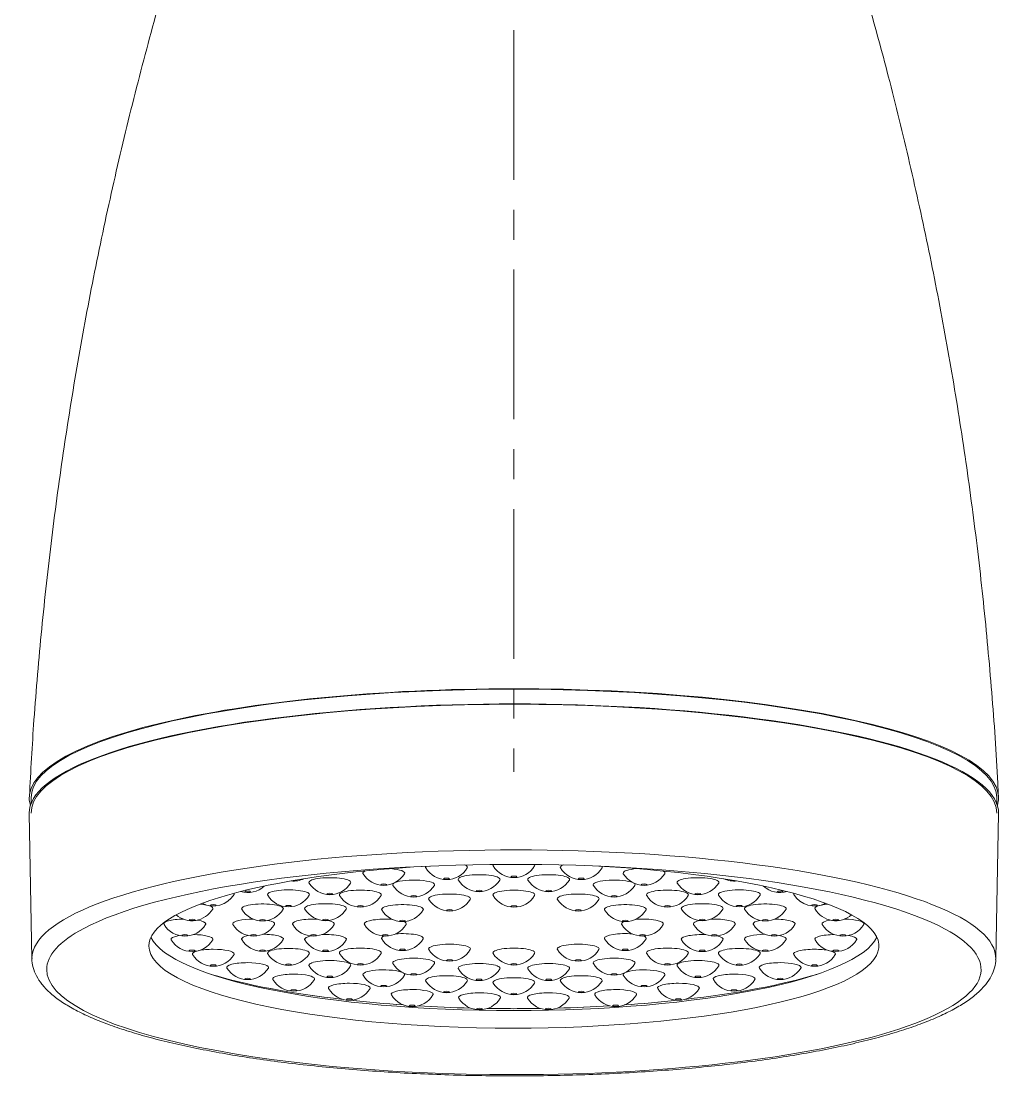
# Model space of a CAD drawing. Extents: x 0 to 1580, y 0 to 1158.
# Drawn here: x 387.6 to 469.8, y 582.5 to 670.6 of the extents above; entities that cross this region are included whole.
import ezdxf

# ---------------------------------------------------------------- set-up
doc = ezdxf.new("R2010")
doc.units = 0
doc.header["$LTSCALE"] = 10
doc.header["$MEASUREMENT"] = 0
doc.linetypes.add('CENTER', pattern=[2, 1.25, -0.25, 0.25, -0.25])
doc.layers.add('1', color=7, linetype='CONTINUOUS', true_color=0xffffff)
doc.layers.add('DEF_LAYER_ASSEM_MEMBER', color=7, linetype='CONTINUOUS')

msp = doc.modelspace()

# ---------------------------------------------------------------- linework, layer by layer
at = {"layer": '1', "color": 7, "linetype": 'Continuous', "lineweight": 18}
for p, q in [((388.395, 605.762), (388.395, 605.278)), ((469.095, 605.278), (469.095, 605.762)), ((388.246, 604.457), (388.473, 592.316)), ((469.017, 592.316), (469.245, 604.457))]:
    msp.add_line(p, q, dxfattribs=at)
for centre, start, end in [((428.745, 601.136), 211.40249, 328.59751), ((417.87, 600.481), 211.40249, 328.59751), ((423.116, 600.969), 211.40249, 328.59751), ((434.374, 600.969), 211.40249, 328.59751), ((439.62, 600.481), 211.40249, 328.59751), ((406.497, 599.88), 253.16969, 312.90071), ((410.344, 600.841), 263.79781, 295.01379), ((413.366, 599.703), 211.40249, 328.59751), ((420.37, 599.507), 211.40249, 328.59751), ((425.837, 599.954), 211.40249, 328.59751), ((431.654, 599.954), 211.40249, 328.59751), ((437.12, 599.507), 211.40249, 328.59751), ((444.125, 599.703), 211.40249, 328.59751), ((447.146, 600.841), 244.98618, 276.20216), ((450.993, 599.88), 227.09929, 286.83031), ((403.623, 598.76), 242.71187, 328.59751), ((409.909, 598.69), 211.40249, 328.59751), ((415.914, 598.665), 211.40249, 328.59751), ((428.745, 598.662), 211.40249, 328.59751), ((441.576, 598.665), 211.40249, 328.59751), ((447.581, 598.69), 211.40249, 328.59751), ((453.868, 598.76), 211.40249, 297.28813), ((401.846, 597.53), 229.34066, 328.59751), ((407.736, 597.51), 211.40249, 328.59751), ((413.005, 597.532), 211.40249, 328.59751), ((423.37, 598.338), 211.40249, 328.59751), ((434.12, 598.338), 211.40249, 328.59751), ((444.485, 597.532), 211.40249, 328.59751), ((449.754, 597.51), 211.40249, 328.59751), ((455.644, 597.53), 211.40249, 310.65934), ((419.435, 597.453), 211.40249, 328.59751), ((438.055, 597.453), 211.40249, 328.59751), ((401.245, 596.243), 211.40249, 328.59751), ((406.995, 596.243), 211.40249, 328.59751), ((411.995, 596.243), 211.40249, 328.59751), ((417.995, 596.243), 211.40249, 328.59751), ((439.495, 596.243), 211.40249, 328.59751), ((445.495, 596.243), 211.40249, 328.59751), ((450.495, 596.243), 211.40249, 328.59751), ((456.245, 596.243), 211.40249, 328.59751), ((401.846, 594.957), 211.40249, 328.59751), ((407.736, 594.977), 211.40249, 328.59751), ((413.005, 594.955), 211.40249, 328.59751), ((419.435, 595.034), 211.40249, 328.59751), ((438.055, 595.034), 211.40249, 328.59751), ((444.485, 594.955), 211.40249, 328.59751), ((449.754, 594.977), 211.40249, 328.59751), ((455.644, 594.957), 211.40249, 328.59751), ((423.37, 594.149), 211.40249, 328.59751), ((434.12, 594.149), 211.40249, 328.59751), ((403.623, 593.727), 211.40249, 328.59751), ((409.909, 593.797), 211.40249, 328.59751), ((415.914, 593.821), 211.40249, 328.59751), ((428.745, 593.825), 211.40249, 328.59751), ((441.576, 593.821), 211.40249, 328.59751), ((447.581, 593.797), 211.40249, 328.59751), ((453.868, 593.727), 211.40249, 328.59751), ((406.497, 592.607), 211.40249, 328.59751), ((413.366, 592.784), 211.40249, 328.59751), ((420.37, 592.98), 211.40249, 328.59751), ((425.837, 592.533), 211.40249, 328.59751), ((431.654, 592.533), 211.40249, 328.59751), ((437.12, 592.98), 211.40249, 328.59751), ((444.125, 592.784), 211.40249, 328.59751), ((450.993, 592.607), 211.40249, 328.59751), ((410.344, 591.646), 211.40249, 328.59751), ((417.87, 592.006), 211.40249, 328.59751), ((423.116, 591.517), 211.40249, 328.59751), ((428.745, 591.351), 211.40249, 328.59751), ((434.374, 591.517), 211.40249, 328.59751), ((439.62, 592.006), 211.40249, 328.59751), ((447.146, 591.646), 211.40249, 328.59751), ((414.995, 590.886), 211.40249, 328.59751), ((442.495, 590.886), 211.40249, 328.59751), ((420.247, 590.36), 211.40249, 328.59751), ((425.871, 590.091), 211.40249, 328.59751), ((431.62, 590.091), 211.40249, 328.59751), ((437.243, 590.36), 211.40249, 328.59751)]:
    msp.add_arc(centre, 2.031, start, end, dxfattribs=at)
for centre, major_axis, start_param, end_param in [((428.745, 605.762), (40.5, 0), 1.570796, 3.211199), ((428.745, 605.762), (-40.35, 0), 3.141593, 6.283185), ((428.745, 605.762), (40.5, 0), 0, 1.570796), ((428.745, 604.495), (-40.5, 0), 3.137469, 6.283185), ((428.745, 604.495), (-40.35, 0), 3.141593, 6.283185), ((428.745, 605.762), (40.5, 0), 6.213579, 6.283185), ((428.745, 604.495), (-40.5, 0), 0, 0.004123), ((428.745, 591.424), (-39.043, 0), 3.571696, 5.881651), ((428.745, 593.387), (-30.5, 0), 4.94683, 6.283185), ((423.116, 599.965), (-1.75, 0), 6.064551, 6.283185), ((423.116, 599.965), (-1.75, 0), 0, 0.136463), ((423.116, 599.965), (-1.75, 0), 3.005129, 3.654653), ((428.745, 600.131), (-1.75, 0), 6.113147, 6.283185), ((428.745, 600.131), (-1.75, 0), 0, 0.136463), ((428.745, 593.387), (-30.5, 0), 1.570796, 4.477948), ((428.745, 600.131), (-1.75, 0), 3.005129, 3.311631), ((434.374, 599.965), (-1.75, 0), 5.770123, 6.283185), ((434.374, 599.965), (-1.75, 0), 0, 0.136463), ((434.374, 599.965), (-1.75, 0), 3.005129, 3.351587), ((413.366, 598.698), (-1.75, 0), 3.005129, 6.283185), ((417.87, 599.476), (-1.75, 0), 5.820193, 6.283185), ((417.87, 599.476), (-1.75, 0), 0, 0.136463), ((417.87, 599.476), (-1.75, 0), 3.005129, 4.368679), ((425.837, 598.949), (-1.75, 0), 3.005129, 6.283185), ((431.654, 598.949), (-1.75, 0), 3.005129, 6.283185), ((439.62, 599.476), (-1.75, 0), 5.056099, 6.283185), ((439.62, 599.476), (-1.75, 0), 0, 0.136463), ((439.62, 599.476), (-1.75, 0), 3.005129, 3.604584), ((444.125, 598.698), (-1.75, 0), 3.005129, 6.283185), ((410.344, 598.876), (-0.25, 0), 0.901144, 1.570794), ((410.344, 598.876), (-0.25, 0), 1.570794, 3.532714), ((413.366, 598.698), (-1.75, 0), 0, 0.136463), ((420.37, 598.502), (-1.75, 0), 5.908845, 6.283185), ((420.37, 598.502), (-1.75, 0), 0, 0.136463), ((420.37, 598.502), (-1.75, 0), 3.005129, 5.810277), ((425.837, 598.949), (-1.75, 0), 0, 0.136463), ((431.654, 598.949), (-1.75, 0), 0, 0.136463), ((437.12, 598.502), (-1.75, 0), 3.614501, 6.283185), ((437.12, 598.502), (-1.75, 0), 0, 0.136463), ((437.12, 598.502), (-1.75, 0), 3.005129, 3.515932), ((444.125, 598.698), (-1.75, 0), 0, 0.136463), ((447.146, 598.876), (-0.25, 0), 5.892061, 6.283185), ((447.146, 598.876), (-0.25, 0), 0, 1.570797), ((447.146, 598.876), (-0.25, 0), 1.570794, 2.240444), ((403.623, 597.755), (1.75, 0), 6.146624, 6.283185), ((403.623, 597.755), (1.75, 0), 0, 0.097487), ((409.909, 597.685), (-1.75, 0), 3.005129, 6.283185), ((409.909, 597.685), (-1.75, 0), 0, 0.136463), ((415.914, 597.661), (-1.75, 0), 3.005129, 6.283185), ((415.914, 597.661), (-1.75, 0), 0, 0.136463), ((423.37, 597.333), (-1.75, 0), 3.005129, 6.283185), ((423.37, 597.333), (-1.75, 0), 0, 0.136463), ((428.745, 597.657), (-1.75, 0), 3.005129, 6.283185), ((428.745, 597.657), (-1.75, 0), 0, 0.136463), ((434.12, 597.333), (-1.75, 0), 3.005129, 6.283185), ((434.12, 597.333), (-1.75, 0), 0, 0.136463), ((441.576, 597.661), (-1.75, 0), 3.005129, 6.283185), ((441.576, 597.661), (-1.75, 0), 0, 0.136463), ((447.581, 597.685), (-1.75, 0), 3.005129, 6.283185), ((447.581, 597.685), (-1.75, 0), 0, 0.136463), ((453.868, 597.755), (1.75, 0), 3.044105, 3.278153), ((401.846, 596.525), (1.75, 0), 0.809942, 1.178294), ((401.846, 596.525), (1.75, 0), 0, 0.667981), ((401.846, 596.525), (1.75, 0), 6.146624, 6.283185), ((407.736, 596.505), (-1.75, 0), 3.005129, 6.283185), ((407.736, 596.505), (-1.75, 0), 0, 0.136463), ((413.005, 596.527), (-1.75, 0), 3.005129, 6.283185), ((413.005, 596.527), (-1.75, 0), 0, 0.136463), ((419.435, 596.448), (-1.75, 0), 3.005129, 6.283185), ((419.435, 596.448), (-1.75, 0), 0, 0.136463), ((438.055, 596.448), (-1.75, 0), 3.005129, 6.283185), ((438.055, 596.448), (-1.75, 0), 0, 0.136463), ((444.485, 596.527), (-1.75, 0), 3.005129, 6.283185), ((444.485, 596.527), (-1.75, 0), 0, 0.136463), ((449.754, 596.505), (-1.75, 0), 3.005129, 6.283185), ((449.754, 596.505), (-1.75, 0), 0, 0.136463), ((455.644, 596.525), (1.75, 0), 2.473611, 3.278153), ((455.644, 596.525), (1.75, 0), 1.963299, 2.331651), ((401.245, 595.239), (1.75, 0), 1.640598, 3.278153), ((401.245, 595.239), (1.75, 0), 0, 0.918425), ((406.995, 595.239), (-1.75, 0), 4.731729, 6.283185), ((411.995, 595.239), (-1.75, 0), 4.535576, 6.283185), ((417.995, 595.239), (-1.75, 0), 4.370839, 6.283185), ((439.495, 595.239), (-1.75, 0), 3.005129, 5.053939), ((445.495, 595.239), (-1.75, 0), 3.005129, 4.889201), ((450.495, 595.239), (-1.75, 0), 3.005129, 4.693048), ((456.245, 595.239), (1.75, 0), 2.223168, 3.278153), ((456.245, 595.239), (1.75, 0), 0, 1.500994), ((401.245, 595.239), (1.75, 0), 6.146624, 6.283185), ((406.995, 595.239), (-1.75, 0), 0, 0.136463), ((406.995, 595.239), (-1.75, 0), 3.005129, 3.96734), ((411.995, 595.239), (-1.75, 0), 0, 0.136463), ((411.995, 595.239), (-1.75, 0), 3.005129, 3.919136), ((417.995, 595.239), (-1.75, 0), 0, 0.136463), ((417.995, 595.239), (-1.75, 0), 3.005129, 3.631778), ((439.495, 595.239), (-1.75, 0), 5.792999, 6.283185), ((439.495, 595.239), (-1.75, 0), 0, 0.136463), ((445.495, 595.239), (-1.75, 0), 5.505641, 6.283185), ((445.495, 595.239), (-1.75, 0), 0, 0.136463), ((450.495, 595.239), (-1.75, 0), 5.457437, 6.283185), ((450.495, 595.239), (-1.75, 0), 0, 0.136463), ((456.245, 595.239), (1.75, 0), 6.146624, 6.283185), ((428.745, 594.849), (-30.5, 0), 0.106618, 1.570796), ((401.846, 593.952), (1.75, 0), 2.223168, 3.278153), ((401.846, 593.952), (1.75, 0), 0, 1.500994), ((401.846, 593.952), (1.75, 0), 6.146624, 6.283185), ((407.736, 593.972), (-1.75, 0), 5.457437, 6.283185), ((407.736, 593.972), (-1.75, 0), 0, 0.136463), ((407.736, 593.972), (-1.75, 0), 3.005129, 4.693048), ((413.005, 593.95), (-1.75, 0), 5.505641, 6.283185), ((413.005, 593.95), (-1.75, 0), 0, 0.136463), ((413.005, 593.95), (-1.75, 0), 3.005129, 4.889201), ((419.435, 594.029), (-1.75, 0), 5.792999, 6.283185), ((419.435, 594.029), (-1.75, 0), 0, 0.136463), ((419.435, 594.029), (-1.75, 0), 3.005129, 5.053939), ((428.745, 594.849), (-30.5, 0), 1.570796, 3.034975), ((438.055, 594.029), (-1.75, 0), 4.370839, 6.283185), ((438.055, 594.029), (-1.75, 0), 0, 0.136463), ((438.055, 594.029), (-1.75, 0), 3.005129, 3.631778), ((444.485, 593.95), (-1.75, 0), 4.535576, 6.283185), ((444.485, 593.95), (-1.75, 0), 0, 0.136463), ((444.485, 593.95), (-1.75, 0), 3.005129, 3.919136), ((449.754, 593.972), (-1.75, 0), 4.731729, 6.283185), ((449.754, 593.972), (-1.75, 0), 0, 0.136463), ((449.754, 593.972), (-1.75, 0), 3.005129, 3.96734), ((455.644, 593.952), (1.75, 0), 1.640598, 3.278153), ((455.644, 593.952), (1.75, 0), 0, 0.918425), ((455.644, 593.952), (1.75, 0), 6.146624, 6.283185), ((428.745, 593.387), (-30.5, 0), 0, 1.570796), ((403.623, 592.722), (1.75, 0), 2.473611, 3.278153), ((403.623, 592.722), (1.75, 0), 1.570796, 2.33165), ((403.623, 592.722), (1.75, 0), 0, 1.570796), ((409.909, 592.792), (-1.75, 0), 3.005129, 6.283185), ((415.914, 592.817), (-1.75, 0), 3.005129, 6.283185), ((423.37, 593.144), (-1.75, 0), 3.005129, 6.283185), ((423.37, 593.144), (-1.75, 0), 0, 0.136463), ((428.745, 592.82), (-1.75, 0), 3.005129, 6.283185), ((434.12, 593.144), (-1.75, 0), 3.005129, 6.283185), ((434.12, 593.144), (-1.75, 0), 0, 0.136463), ((441.576, 592.817), (-1.75, 0), 3.005129, 6.283185), ((447.581, 592.792), (-1.75, 0), 3.005129, 6.283185), ((453.868, 592.722), (1.75, 0), 1.570796, 3.278153), ((453.868, 592.722), (1.75, 0), 0.809942, 1.570796), ((453.868, 592.722), (1.75, 0), 0, 0.667981), ((428.745, 592.354), (-40.273, 0), 6.281222, 6.283185), ((428.745, 592.354), (-40.273, 0), 0, 0.004123), ((403.623, 592.722), (1.75, 0), 6.146624, 6.283185), ((409.909, 592.792), (-1.75, 0), 0, 0.136463), ((413.366, 591.779), (-1.75, 0), 3.005129, 6.283185), ((415.914, 592.817), (-1.75, 0), 0, 0.136463), ((420.37, 591.975), (-1.75, 0), 3.005129, 6.283185), ((428.745, 592.82), (-1.75, 0), 0, 0.136463), ((437.12, 591.975), (-1.75, 0), 3.005129, 6.283185), ((441.576, 592.817), (-1.75, 0), 0, 0.136463), ((444.125, 591.779), (-1.75, 0), 3.005129, 6.283185), ((447.581, 592.792), (-1.75, 0), 0, 0.136463), ((453.868, 592.722), (1.75, 0), 6.146624, 6.283185), ((406.497, 591.602), (1.75, 0), 1.570796, 3.278153), ((406.497, 591.602), (1.75, 0), 0, 1.570796), ((406.497, 591.602), (1.75, 0), 6.146624, 6.283185), ((413.366, 591.779), (-1.75, 0), 0, 0.136463), ((417.87, 591.001), (-1.75, 0), 3.614501, 6.283185), ((420.37, 591.975), (-1.75, 0), 0, 0.136463), ((417.87, 591.001), (-1.75, 0), 3.005129, 3.515932), ((425.837, 591.528), (-1.75, 0), 3.005129, 6.283185), ((425.837, 591.528), (-1.75, 0), 0, 0.136463), ((431.654, 591.528), (-1.75, 0), 3.005129, 6.283185), ((431.654, 591.528), (-1.75, 0), 0, 0.136463), ((437.12, 591.975), (-1.75, 0), 0, 0.136463), ((439.62, 591.001), (-1.75, 0), 5.908845, 6.283185), ((439.62, 591.001), (-1.75, 0), 3.005129, 5.810277), ((444.125, 591.779), (-1.75, 0), 0, 0.136463), ((450.993, 591.602), (1.75, 0), 1.570796, 3.278153), ((450.993, 591.602), (1.75, 0), 0, 1.570796), ((450.993, 591.602), (1.75, 0), 6.146624, 6.283185), ((428.745, 595.239), (-31.5, 0), 0.637841, 1.100834), ((428.745, 595.239), (31.5, 0), 3.779532, 4.242525), ((410.344, 590.641), (1.75, 0), 1.570796, 3.278153), ((410.344, 590.641), (1.75, 0), 0, 1.570796), ((410.344, 590.641), (1.75, 0), 6.146624, 6.283185), ((414.995, 589.881), (1.75, 0), 1.570796, 3.278153), ((414.995, 589.881), (1.75, 0), 0, 1.570796), ((417.87, 591.001), (-1.75, 0), 0, 0.136463), ((423.116, 590.513), (-1.75, 0), 3.005129, 6.283185), ((423.116, 590.513), (-1.75, 0), 0, 0.136463), ((428.745, 590.346), (-1.75, 0), 3.005129, 6.283185), ((428.745, 590.346), (-1.75, 0), 0, 0.136463), ((434.374, 590.513), (-1.75, 0), 3.005129, 6.283185), ((434.374, 590.513), (-1.75, 0), 0, 0.136463), ((439.62, 591.001), (-1.75, 0), 0, 0.136463), ((442.495, 589.881), (1.75, 0), 1.570796, 3.278153), ((442.495, 589.881), (1.75, 0), 0, 1.570796), ((428.745, 595.239), (31.5, 0), 5.182253, 5.645246), ((428.745, 595.239), (-31.5, 0), 2.040759, 2.503751), ((447.146, 590.641), (1.75, 0), 1.570796, 3.278153), ((447.146, 590.641), (1.75, 0), 0, 1.570796), ((447.146, 590.641), (1.75, 0), 6.146624, 6.283185), ((414.995, 589.881), (1.75, 0), 6.146624, 6.283185), ((420.247, 589.355), (1.75, 0), 1.570796, 3.278153), ((420.247, 589.355), (1.75, 0), 0, 1.570796), ((425.871, 589.086), (1.75, 0), 1.570796, 3.278153), ((425.871, 589.086), (1.75, 0), 0, 1.570796), ((431.62, 589.086), (1.75, 0), 1.570796, 3.278153), ((431.62, 589.086), (1.75, 0), 0, 1.570796), ((437.243, 589.355), (1.75, 0), 1.570796, 3.278153), ((437.243, 589.355), (1.75, 0), 0, 1.570796), ((442.495, 589.881), (1.75, 0), 6.146624, 6.283185), ((428.745, 595.239), (-31.5, 0), 1.12145, 1.273523), ((428.745, 595.239), (31.5, 0), 4.263141, 4.415214), ((420.247, 589.355), (1.75, 0), 6.146624, 6.283185), ((425.871, 589.086), (1.75, 0), 6.146624, 6.283185), ((431.62, 589.086), (1.75, 0), 6.146624, 6.283185), ((428.745, 595.239), (31.5, 0), 5.009564, 5.161637), ((428.745, 595.239), (-31.5, 0), 1.86807, 2.020142), ((437.243, 589.355), (1.75, 0), 6.146624, 6.283185), ((428.745, 595.239), (-31.5, 0), 1.313382, 1.455735), ((428.745, 595.239), (31.5, 0), 4.455073, 4.597426), ((428.745, 595.239), (-31.5, 0), 1.500405, 1.570796), ((428.745, 595.239), (31.5, 0), 4.642096, 4.782682), ((428.745, 595.239), (-31.5, 0), 1.570796, 1.641188), ((428.745, 595.239), (31.5, 0), 4.827352, 4.969705), ((428.745, 595.239), (-31.5, 0), 1.685857, 1.828211)]:
    msp.add_ellipse(centre, major_axis=major_axis, ratio=0.224951, start_param=start_param, end_param=end_param, dxfattribs=at)
at = {"layer": '1', "color": 7, "linetype": 'Continuous', "lineweight": 13}
for centre, major_axis, start_param, end_param in [((428.745, 592.354), (-40.273, 0), 3.135015, 6.281222), ((428.745, 591.424), (-39.043, 0), 5.881651, 6.283185), ((428.745, 591.424), (-39.043, 0), 1.570796, 3.571696), ((428.745, 591.424), (-39.043, 0), 0, 1.570796)]:
    msp.add_ellipse(centre, major_axis=major_axis, ratio=0.224951, start_param=start_param, end_param=end_param, dxfattribs=at)
at = {"layer": '1', "color": 7, "linetype": 'Continuous', "lineweight": 18}
for centre, major_axis in [((428.745, 599.172), (-0.25, 0)), ((417.87, 598.516), (-0.25, 0)), ((423.116, 599.005), (-0.25, 0)), ((434.374, 599.005), (-0.25, 0)), ((439.62, 598.516), (-0.25, 0)), ((406.497, 597.915), (-0.25, 0)), ((413.366, 597.739), (-0.25, 0)), ((420.37, 597.542), (0.25, 0)), ((425.837, 597.99), (0.25, 0)), ((431.654, 597.99), (0.25, 0)), ((437.12, 597.542), (0.25, 0)), ((444.125, 597.739), (-0.25, 0)), ((450.993, 597.915), (-0.25, 0)), ((403.623, 596.795), (-0.25, 0)), ((409.909, 596.726), (-0.25, 0)), ((415.914, 596.701), (0.25, 0)), ((423.37, 596.374), (0.25, 0)), ((428.745, 596.698), (0.25, 0)), ((434.12, 596.374), (0.25, 0)), ((441.576, 596.701), (0.25, 0)), ((447.581, 596.726), (-0.25, 0)), ((453.868, 596.795), (-0.25, 0)), ((401.846, 595.565), (-0.25, 0)), ((407.736, 595.546), (-0.25, 0)), ((413.005, 595.568), (0.25, 0)), ((419.435, 595.488), (0.25, 0)), ((438.055, 595.488), (0.25, 0)), ((444.485, 595.568), (0.25, 0)), ((449.754, 595.546), (-0.25, 0)), ((455.644, 595.565), (-0.25, 0)), ((401.245, 594.279), (-0.25, 0)), ((406.995, 594.279), (-0.25, 0)), ((411.995, 594.279), (0.25, 0)), ((417.995, 594.279), (0.25, 0)), ((439.495, 594.279), (0.25, 0)), ((445.495, 594.279), (0.25, 0)), ((450.495, 594.279), (-0.25, 0)), ((456.245, 594.279), (-0.25, 0)), ((401.846, 592.993), (-0.25, 0)), ((407.736, 593.013), (-0.25, 0)), ((413.005, 592.991), (0.25, 0)), ((419.435, 593.07), (0.25, 0)), ((438.055, 593.07), (0.25, 0)), ((444.485, 592.991), (0.25, 0)), ((449.754, 593.013), (-0.25, 0)), ((455.644, 592.993), (-0.25, 0)), ((423.37, 592.185), (0.25, 0)), ((434.12, 592.185), (0.25, 0)), ((403.623, 591.763), (-0.25, 0)), ((409.909, 591.833), (-0.25, 0)), ((415.914, 591.857), (0.25, 0)), ((428.745, 591.861), (0.25, 0)), ((441.576, 591.857), (0.25, 0)), ((447.581, 591.833), (-0.25, 0)), ((453.868, 591.763), (-0.25, 0)), ((406.497, 590.643), (-0.25, 0)), ((413.366, 590.82), (-0.25, 0)), ((420.37, 591.016), (0.25, 0)), ((425.837, 590.569), (0.25, 0)), ((431.654, 590.569), (0.25, 0)), ((437.12, 591.016), (0.25, 0)), ((444.125, 590.82), (-0.25, 0)), ((450.993, 590.643), (-0.25, 0)), ((410.344, 589.682), (-0.25, 0)), ((417.87, 590.042), (-0.25, 0)), ((423.116, 589.553), (-0.25, 0)), ((428.745, 589.387), (-0.25, 0)), ((434.374, 589.553), (-0.25, 0)), ((439.62, 590.042), (-0.25, 0)), ((447.146, 589.682), (-0.25, 0)), ((414.995, 588.922), (-0.25, 0)), ((442.495, 588.922), (-0.25, 0)), ((420.247, 588.396), (-0.25, 0)), ((425.871, 588.127), (-0.25, 0)), ((431.62, 588.127), (-0.25, 0)), ((437.243, 588.396), (-0.25, 0))]:
    msp.add_ellipse(centre, major_axis=major_axis, ratio=0.224951, dxfattribs=at)
for points, knots in [([(399.194, 672.446), (398.503, 670.004), (397.18, 665.087), (395.382, 657.651), (393.771, 650.157), (392.353, 642.628), (391.127, 635.069), (390.093, 627.486), (389.255, 619.886), (388.639, 612.679), (388.363, 608.004), (388.261, 605.869)], [0, 0, 0, 0, 0.1128, 0.226313, 0.339739, 0.453068, 0.566294, 0.679412, 0.792415, 0.9053, 1, 1, 1, 1]), ([(469.23, 605.869), (469.216, 606.242), (469.096, 609.142), (468.697, 614.555), (468.014, 622.099), (467.126, 629.61), (466.055, 637.085), (464.799, 644.516), (463.361, 651.9), (461.74, 659.23), (460.052, 666.081), (458.849, 670.47), (458.283, 672.447)], [0, 0, 0, 0, 0.016537, 0.128609, 0.240532, 0.3523, 0.463909, 0.575353, 0.686625, 0.797718, 0.908624, 1, 1, 1, 1]), ([(388.479, 592.397), (388.476, 592.381), (388.442, 592.113), (388.558, 591.586), (388.828, 590.862), (389.291, 590.17), (389.931, 589.495), (390.77, 588.831), (391.809, 588.187), (393.032, 587.571), (394.421, 586.988), (395.965, 586.438), (397.658, 585.921), (399.493, 585.436), (401.463, 584.984), (403.559, 584.567), (405.773, 584.185), (408.094, 583.839), (410.513, 583.532), (413.017, 583.264), (415.595, 583.037), (418.236, 582.85), (420.927, 582.706), (423.655, 582.604), (426.266, 582.549), (427.965, 582.538), (428.745, 582.538)], [0, 0, 0, 0, 0.002445, 0.039632, 0.076753, 0.115524, 0.157241, 0.201775, 0.247744, 0.293783, 0.339451, 0.38476, 0.429788, 0.474607, 0.51927, 0.563819, 0.608282, 0.652679, 0.697027, 0.741337, 0.785617, 0.829875, 0.874116, 0.918346, 0.962567, 1, 1, 1, 1]), ([(428.745, 582.538), (429.23, 582.538), (430.634, 582.543), (432.955, 582.581), (435.691, 582.669), (438.394, 582.799), (441.051, 582.972), (443.65, 583.186), (446.177, 583.441), (448.622, 583.736), (450.973, 584.068), (453.219, 584.438), (455.349, 584.842), (457.355, 585.281), (459.227, 585.753), (460.958, 586.256), (462.542, 586.79), (463.971, 587.355), (465.243, 587.953), (466.352, 588.586), (467.294, 589.262), (468.026, 589.96), (468.554, 590.672), (468.873, 591.38), (469.019, 591.927), (469.005, 592.226), (468.999, 592.284)], [0, 0, 0, 0, 0.023387, 0.067844, 0.112309, 0.15678, 0.20126, 0.245754, 0.290266, 0.334802, 0.379368, 0.423974, 0.468632, 0.513355, 0.558166, 0.60309, 0.648167, 0.693451, 0.739011, 0.784935, 0.831287, 0.877932, 0.918336, 0.955816, 0.99148, 1, 1, 1, 1])]:
    msp.add_open_spline(points, degree=3, knots=knots, dxfattribs=at)
at = {"layer": 'DEF_LAYER_ASSEM_MEMBER', "color": 1, "linetype": 'CENTER', "lineweight": 5}
msp.add_line((428.745, 729.88), (428.745, 607.922), dxfattribs=at)

doc.saveas('drawing.dxf')
